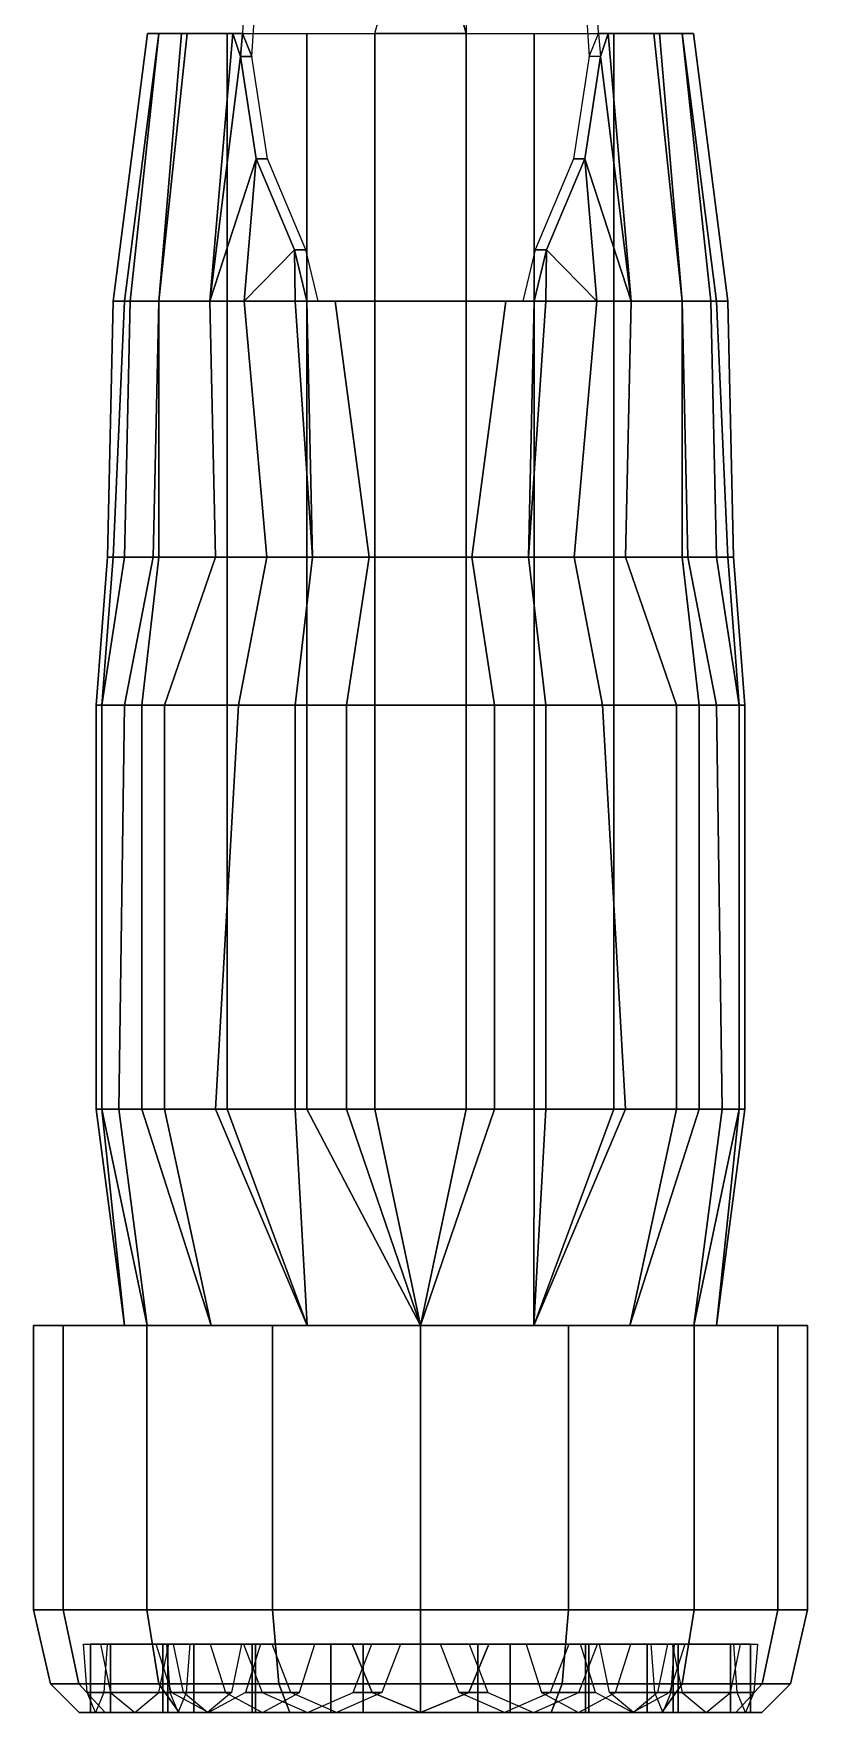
# Model space of a CAD drawing. Extents: x -0.68 to 0.68, y -3.22 to 3.81.
# Drawn here: x -0.68 to 0.68, y -3.22 to -0.27 of the extents above; entities that cross this region are included whole.
import ezdxf

# ---------------------------------------------------------------- set-up
doc = ezdxf.new("R2010")
doc.units = 0
doc.layers.get('0').update_dxf_attribs({"linetype": 'CONTINUOUS'})

msp = doc.modelspace()

# ---------------------------------------------------------------- linework, layer by layer
for points in [[(-0.08, -0.27, -0.46), (0, 0.02, -0.44), (0.08, -0.27, -0.46)], [(0, 0.02, -0.44), (0.08, 0.02, -0.43), (0.08, -0.27, -0.46)], [(-0.29, -0.21, 0.49), (-0.31, -0.21, 0.49), (-0.3129, -0.27, 0.49), (-0.2963, -0.31, 0.49)], [(0.31, -0.21, 0.49), (0.29, -0.21, 0.49), (0.2963, -0.31, 0.49), (0.3129, -0.27, 0.49)], [(-0.52, -0.74, -0.1), (-0.54, -0.74, -0.01), (-0.48, -0.27, -0.01), (-0.46, -0.27, -0.12)], [(-0.54, -0.74, -0.01), (-0.54, -0.74, 0.06), (-0.48, -0.27, 0.09), (-0.48, -0.27, -0.01)], [(-0.54, -0.74, 0.06), (-0.51, -0.74, 0.2), (-0.46, -0.27, 0.2), (-0.48, -0.27, 0.09)], [(-0.46, -0.74, -0.26), (-0.52, -0.74, -0.1), (-0.46, -0.27, -0.12), (-0.41, -0.27, -0.23)], [(-0.51, -0.74, 0.2), (-0.46, -0.74, 0.33), (-0.42, -0.27, 0.33), (-0.46, -0.27, 0.2)], [(-0.34, -0.74, -0.39), (-0.46, -0.74, -0.26), (-0.41, -0.27, -0.23), (-0.34, -0.27, -0.32)], [(-0.46, -0.74, 0.33), (-0.37, -0.74, 0.47), (-0.33, -0.27, 0.47), (-0.42, -0.27, 0.33)], [(-0.33, -0.27, 0.47), (-0.37, -0.74, 0.47), (-0.3163, -0.31, 0.49)], [(-0.2, -0.74, -0.47), (-0.34, -0.74, -0.39), (-0.34, -0.27, -0.32), (-0.2, -0.27, -0.42)], [(-0.33, -0.27, 0.47), (-0.3163, -0.31, 0.49), (-0.3129, -0.27, 0.49)], [(-0.3163, -0.31, 0.49), (-0.2963, -0.31, 0.49), (-0.3129, -0.27, 0.49)], [(-0.08, -0.74, -0.5), (-0.2, -0.74, -0.47), (-0.2, -0.27, -0.42), (-0.08, -0.27, -0.46)], [(0.08, -0.74, -0.5), (-0.08, -0.74, -0.5), (-0.08, -0.27, -0.46), (0.08, -0.27, -0.46)], [(0.2, -0.74, -0.47), (0.08, -0.74, -0.5), (0.08, -0.27, -0.46), (0.2, -0.27, -0.42)], [(0.34, -0.74, -0.39), (0.2, -0.74, -0.47), (0.2, -0.27, -0.42), (0.34, -0.27, -0.32)], [(0.3163, -0.31, 0.49), (0.33, -0.27, 0.47), (0.3129, -0.27, 0.49)], [(0.37, -0.74, 0.47), (0.33, -0.27, 0.47), (0.3163, -0.31, 0.49)], [(0.37, -0.74, 0.47), (0.46, -0.74, 0.33), (0.42, -0.27, 0.33), (0.33, -0.27, 0.47)], [(0.46, -0.74, -0.26), (0.34, -0.74, -0.39), (0.34, -0.27, -0.32), (0.41, -0.27, -0.23)], [(0.52, -0.74, -0.1), (0.46, -0.74, -0.26), (0.41, -0.27, -0.23), (0.46, -0.27, -0.12)], [(0.46, -0.74, 0.33), (0.51, -0.74, 0.2), (0.46, -0.27, 0.2), (0.42, -0.27, 0.33)], [(0.54, -0.74, -0.01), (0.52, -0.74, -0.1), (0.46, -0.27, -0.12), (0.48, -0.27, -0.01)], [(0.51, -0.74, 0.2), (0.54, -0.74, 0.06), (0.48, -0.27, 0.09), (0.46, -0.27, 0.2)], [(0.54, -0.74, 0.06), (0.54, -0.74, -0.01), (0.48, -0.27, -0.01), (0.48, -0.27, 0.09)], [(-0.3163, -0.31, 0.49), (-0.37, -0.74, 0.47), (-0.2887, -0.49, 0.54)], [(-0.2963, -0.31, 0.49), (-0.3163, -0.31, 0.49), (-0.2887, -0.49, 0.54), (-0.2687, -0.49, 0.54)], [(0.3163, -0.31, 0.49), (0.2963, -0.31, 0.49), (0.2687, -0.49, 0.54), (0.2887, -0.49, 0.54)], [(0.37, -0.74, 0.47), (0.3163, -0.31, 0.49), (0.2887, -0.49, 0.54)], [(-0.2887, -0.49, 0.54), (-0.37, -0.74, 0.47), (-0.31, -0.74, 0.54)], [(-0.2213, -0.65, 0.63), (-0.2887, -0.49, 0.54), (-0.31, -0.74, 0.54)], [(-0.2687, -0.49, 0.54), (-0.2887, -0.49, 0.54), (-0.2213, -0.65, 0.63), (-0.2013, -0.65, 0.63)], [(0.2887, -0.49, 0.54), (0.2687, -0.49, 0.54), (0.2013, -0.65, 0.63), (0.2213, -0.65, 0.63)], [(0.31, -0.74, 0.54), (0.2887, -0.49, 0.54), (0.2213, -0.65, 0.63)], [(0.37, -0.74, 0.47), (0.2887, -0.49, 0.54), (0.31, -0.74, 0.54)], [(-0.22, -0.74, 0.64), (-0.2213, -0.65, 0.63), (-0.31, -0.74, 0.54)], [(-0.2, -0.74, 0.72), (-0.2213, -0.65, 0.63), (-0.22, -0.74, 0.64)], [(-0.2013, -0.65, 0.63), (-0.2213, -0.65, 0.63), (-0.2, -0.74, 0.72), (-0.18, -0.74, 0.72)], [(0.2213, -0.65, 0.63), (0.2013, -0.65, 0.63), (0.18, -0.74, 0.72), (0.2, -0.74, 0.72)], [(0.22, -0.74, 0.64), (0.2213, -0.65, 0.63), (0.2, -0.74, 0.72)], [(0.31, -0.74, 0.54), (0.2213, -0.65, 0.63), (0.22, -0.74, 0.64)], [(-0.51, -0.74, 0.2), (-0.54, -0.74, 0.06), (-0.55, -1.19, 0.07), (-0.52, -1.19, 0.2)], [(-0.54, -0.74, 0.06), (-0.54, -0.74, -0.01), (-0.55, -1.19, -0.01), (-0.55, -1.19, 0.07)], [(-0.54, -0.74, -0.01), (-0.52, -0.74, -0.1), (-0.54, -1.19, -0.1), (-0.55, -1.19, -0.01)], [(-0.52, -0.74, -0.1), (-0.46, -0.74, -0.26), (-0.46, -1.19, -0.29), (-0.54, -1.19, -0.1)], [(-0.46, -0.74, 0.33), (-0.51, -0.74, 0.2), (-0.52, -1.19, 0.2), (-0.47, -1.19, 0.33)], [(-0.37, -0.74, 0.47), (-0.46, -0.74, 0.33), (-0.47, -1.19, 0.33), (-0.36, -1.19, 0.47)], [(-0.46, -0.74, -0.26), (-0.34, -0.74, -0.39), (-0.34, -1.19, -0.42), (-0.46, -1.19, -0.29)], [(-0.31, -0.74, 0.54), (-0.37, -0.74, 0.47), (-0.36, -1.19, 0.47), (-0.27, -1.19, 0.54)], [(-0.34, -0.74, -0.39), (-0.2, -0.74, -0.47), (-0.2, -1.19, -0.5), (-0.34, -1.19, -0.42)], [(-0.22, -0.74, 0.64), (-0.31, -0.74, 0.54), (-0.27, -1.19, 0.54), (-0.19, -1.19, 0.6)], [(-0.2, -0.74, 0.72), (-0.22, -0.74, 0.64), (-0.19, -1.19, 0.6)], [(-0.2, -0.74, -0.47), (-0.08, -0.74, -0.5), (-0.08, -1.19, -0.53), (-0.2, -1.19, -0.5)], [(-0.15, -0.74, 0.92), (-0.2, -0.74, 0.72), (-0.19, -1.19, 0.6), (-0.09, -1.19, 0.67)], [(0.2, -0.74, 0.72), (-0.2, -0.74, 0.72), (-0.19, -1.19, 0.6), (0.19, -1.19, 0.6)], [(0.15, -0.74, 0.92), (-0.15, -0.74, 0.92), (-0.09, -1.19, 0.67), (0.09, -1.19, 0.67)], [(-0.08, -0.74, -0.5), (0.08, -0.74, -0.5), (0.08, -1.19, -0.53), (-0.08, -1.19, -0.53)], [(0.08, -0.74, -0.5), (0.2, -0.74, -0.47), (0.2, -1.19, -0.5), (0.08, -1.19, -0.53)], [(0.2, -0.74, 0.72), (0.15, -0.74, 0.92), (0.09, -1.19, 0.67), (0.19, -1.19, 0.6)], [(0.31, -0.74, 0.54), (0.22, -0.74, 0.64), (0.19, -1.19, 0.6), (0.27, -1.19, 0.54)], [(0.22, -0.74, 0.64), (0.2, -0.74, 0.72), (0.19, -1.19, 0.6)], [(0.2, -0.74, -0.47), (0.34, -0.74, -0.39), (0.34, -1.19, -0.42), (0.2, -1.19, -0.5)], [(0.37, -0.74, 0.47), (0.31, -0.74, 0.54), (0.27, -1.19, 0.54), (0.36, -1.19, 0.47)], [(0.34, -0.74, -0.39), (0.46, -0.74, -0.26), (0.46, -1.19, -0.29), (0.34, -1.19, -0.42)], [(0.46, -0.74, 0.33), (0.37, -0.74, 0.47), (0.36, -1.19, 0.47), (0.47, -1.19, 0.33)], [(0.51, -0.74, 0.2), (0.46, -0.74, 0.33), (0.47, -1.19, 0.33), (0.52, -1.19, 0.2)], [(0.46, -0.74, -0.26), (0.52, -0.74, -0.1), (0.54, -1.19, -0.1), (0.46, -1.19, -0.29)], [(0.54, -0.74, 0.06), (0.51, -0.74, 0.2), (0.52, -1.19, 0.2), (0.55, -1.19, 0.07)], [(0.52, -0.74, -0.1), (0.54, -0.74, -0.01), (0.55, -1.19, -0.01), (0.54, -1.19, -0.1)], [(0.54, -0.74, -0.01), (0.54, -0.74, 0.06), (0.55, -1.19, 0.07), (0.55, -1.19, -0.01)], [(-0.56, -1.45, -0.15), (-0.57, -1.45, -0.05), (-0.55, -1.19, -0.01), (-0.54, -1.19, -0.1)], [(-0.57, -1.45), (-0.56, -1.45, 0.12), (-0.52, -1.19, 0.2), (-0.55, -1.19, 0.07)], [(-0.57, -1.45, -0.05), (-0.57, -1.45), (-0.55, -1.19, 0.07), (-0.55, -1.19, -0.01)], [(-0.56, -1.45, 0.12), (-0.52, -1.45, 0.26), (-0.47, -1.19, 0.33), (-0.52, -1.19, 0.2)], [(-0.49, -1.45, -0.33), (-0.56, -1.45, -0.15), (-0.54, -1.19, -0.1), (-0.46, -1.19, -0.29)], [(-0.52, -1.45, 0.26), (-0.45, -1.45, 0.39), (-0.36, -1.19, 0.47), (-0.47, -1.19, 0.33)], [(-0.34, -1.45, -0.49), (-0.49, -1.45, -0.33), (-0.46, -1.19, -0.29), (-0.34, -1.19, -0.42)], [(-0.45, -1.45, 0.39), (-0.32, -1.45, 0.5), (-0.27, -1.19, 0.54), (-0.36, -1.19, 0.47)], [(-0.2, -1.45, -0.57), (-0.34, -1.45, -0.49), (-0.34, -1.19, -0.42), (-0.2, -1.19, -0.5)], [(-0.32, -1.45, 0.5), (-0.22, -1.45, 0.54), (-0.19, -1.19, 0.6), (-0.27, -1.19, 0.54)], [(-0.22, -1.45, 0.54), (-0.13, -1.45, 0.56), (-0.09, -1.19, 0.67), (-0.19, -1.19, 0.6)], [(-0.08, -1.45, -0.6), (-0.2, -1.45, -0.57), (-0.2, -1.19, -0.5), (-0.08, -1.19, -0.53)], [(-0.13, -1.45, 0.56), (0.13, -1.45, 0.56), (0.09, -1.19, 0.67), (-0.09, -1.19, 0.67)], [(0.08, -1.45, -0.6), (-0.08, -1.45, -0.6), (-0.08, -1.19, -0.53), (0.08, -1.19, -0.53)], [(0.2, -1.45, -0.57), (0.08, -1.45, -0.6), (0.08, -1.19, -0.53), (0.2, -1.19, -0.5)], [(0.13, -1.45, 0.56), (0.22, -1.45, 0.54), (0.19, -1.19, 0.6), (0.09, -1.19, 0.67)], [(0.22, -1.45, 0.54), (0.32, -1.45, 0.5), (0.27, -1.19, 0.54), (0.19, -1.19, 0.6)], [(0.34, -1.45, -0.49), (0.2, -1.45, -0.57), (0.2, -1.19, -0.5), (0.34, -1.19, -0.42)], [(0.32, -1.45, 0.5), (0.45, -1.45, 0.39), (0.36, -1.19, 0.47), (0.27, -1.19, 0.54)], [(0.49, -1.45, -0.33), (0.34, -1.45, -0.49), (0.34, -1.19, -0.42), (0.46, -1.19, -0.29)], [(0.45, -1.45, 0.39), (0.52, -1.45, 0.26), (0.47, -1.19, 0.33), (0.36, -1.19, 0.47)], [(0.56, -1.45, -0.15), (0.49, -1.45, -0.33), (0.46, -1.19, -0.29), (0.54, -1.19, -0.1)], [(0.52, -1.45, 0.26), (0.56, -1.45, 0.12), (0.52, -1.19, 0.2), (0.47, -1.19, 0.33)], [(0.56, -1.45, 0.12), (0.57, -1.45), (0.55, -1.19, 0.07), (0.52, -1.19, 0.2)], [(0.57, -1.45, -0.05), (0.56, -1.45, -0.15), (0.54, -1.19, -0.1), (0.55, -1.19, -0.01)], [(0.57, -1.45), (0.57, -1.45, -0.05), (0.55, -1.19, -0.01), (0.55, -1.19, 0.07)], [(-0.56, -1.45, 0.12), (-0.57, -1.45), (-0.57, -2.16), (-0.56, -2.16, 0.12)], [(-0.57, -1.45), (-0.57, -1.45, -0.05), (-0.57, -2.16, -0.11), (-0.57, -2.16)], [(-0.57, -1.45, -0.05), (-0.56, -1.45, -0.15), (-0.56, -2.16, -0.18), (-0.57, -2.16, -0.11)], [(-0.52, -1.45, 0.26), (-0.56, -1.45, 0.12), (-0.56, -2.16, 0.12), (-0.53, -2.16, 0.26)], [(-0.56, -1.45, -0.15), (-0.49, -1.45, -0.33), (-0.49, -2.16, -0.35), (-0.56, -2.16, -0.18)], [(-0.45, -1.45, 0.39), (-0.52, -1.45, 0.26), (-0.53, -2.16, 0.26), (-0.45, -2.16, 0.39)], [(-0.49, -1.45, -0.33), (-0.34, -1.45, -0.49), (-0.34, -2.16, -0.52), (-0.49, -2.16, -0.35)], [(-0.32, -1.45, 0.5), (-0.45, -1.45, 0.39), (-0.45, -2.16, 0.39), (-0.36, -2.16, 0.47)], [(-0.22, -1.45, 0.54), (-0.32, -1.45, 0.5), (-0.36, -2.16, 0.47), (-0.22, -2.16, 0.54)], [(-0.34, -1.45, -0.49), (-0.2, -1.45, -0.57), (-0.2, -2.16, -0.59), (-0.34, -2.16, -0.52)], [(-0.13, -1.45, 0.56), (-0.22, -1.45, 0.54), (-0.22, -2.16, 0.54), (-0.13, -2.16, 0.56)], [(-0.2, -1.45, -0.57), (-0.08, -1.45, -0.6), (-0.08, -2.16, -0.62), (-0.2, -2.16, -0.59)], [(0.13, -1.45, 0.56), (-0.13, -1.45, 0.56), (-0.13, -2.16, 0.56), (0.13, -2.16, 0.56)], [(-0.08, -1.45, -0.6), (0.08, -1.45, -0.6), (0.08, -2.16, -0.62), (-0.08, -2.16, -0.62)], [(0.08, -1.45, -0.6), (0.2, -1.45, -0.57), (0.2, -2.16, -0.59), (0.08, -2.16, -0.62)], [(0.22, -1.45, 0.54), (0.13, -1.45, 0.56), (0.13, -2.16, 0.56), (0.22, -2.16, 0.54)], [(0.2, -1.45, -0.57), (0.34, -1.45, -0.49), (0.34, -2.16, -0.52), (0.2, -2.16, -0.59)], [(0.32, -1.45, 0.5), (0.22, -1.45, 0.54), (0.22, -2.16, 0.54), (0.36, -2.16, 0.47)], [(0.45, -1.45, 0.39), (0.32, -1.45, 0.5), (0.36, -2.16, 0.47), (0.45, -2.16, 0.39)], [(0.34, -1.45, -0.49), (0.49, -1.45, -0.33), (0.49, -2.16, -0.35), (0.34, -2.16, -0.52)], [(0.52, -1.45, 0.26), (0.45, -1.45, 0.39), (0.45, -2.16, 0.39), (0.53, -2.16, 0.26)], [(0.49, -1.45, -0.33), (0.56, -1.45, -0.15), (0.56, -2.16, -0.18), (0.49, -2.16, -0.35)], [(0.56, -1.45, 0.12), (0.52, -1.45, 0.26), (0.53, -2.16, 0.26), (0.56, -2.16, 0.12)], [(0.57, -1.45), (0.56, -1.45, 0.12), (0.56, -2.16, 0.12), (0.57, -2.16)], [(0.56, -1.45, -0.15), (0.57, -1.45, -0.05), (0.57, -2.16, -0.11), (0.56, -2.16, -0.18)], [(0.57, -1.45, -0.05), (0.57, -1.45), (0.57, -2.16), (0.57, -2.16, -0.11)], [(-0.56, -2.16, 0.12), (-0.57, -2.16), (-0.52, -2.54)], [(-0.57, -2.16), (-0.57, -2.16, -0.11), (-0.52, -2.54)], [(-0.57, -2.16, -0.11), (-0.56, -2.16, -0.18), (-0.4804, -2.54, -0.199), (-0.52, -2.54)], [(-0.53, -2.16, 0.26), (-0.56, -2.16, 0.12), (-0.52, -2.54), (-0.4804, -2.54, 0.199)], [(-0.56, -2.16, -0.18), (-0.49, -2.16, -0.35), (-0.3677, -2.54, -0.3677), (-0.4804, -2.54, -0.199)], [(-0.45, -2.16, 0.39), (-0.53, -2.16, 0.26), (-0.4804, -2.54, 0.199), (-0.3677, -2.54, 0.3677)], [(-0.49, -2.16, -0.35), (-0.34, -2.16, -0.52), (-0.199, -2.54, -0.4804), (-0.3677, -2.54, -0.3677)], [(-0.36, -2.16, 0.47), (-0.45, -2.16, 0.39), (-0.3677, -2.54, 0.3677), (-0.199, -2.54, 0.4804)], [(-0.22, -2.16, 0.54), (-0.36, -2.16, 0.47), (-0.199, -2.54, 0.4804)], [(-0.34, -2.16, -0.52), (-0.2, -2.16, -0.59), (0, -2.54, -0.52), (-0.199, -2.54, -0.4804)], [(-0.13, -2.16, 0.56), (-0.22, -2.16, 0.54), (-0.199, -2.54, 0.4804), (0, -2.54, 0.52)], [(-0.2, -2.16, -0.59), (-0.08, -2.16, -0.62), (0, -2.54, -0.52)], [(0.13, -2.16, 0.56), (-0.13, -2.16, 0.56), (0, -2.54, 0.52)], [(-0.08, -2.16, -0.62), (0.08, -2.16, -0.62), (0, -2.54, -0.52)], [(0.22, -2.16, 0.54), (0.13, -2.16, 0.56), (0, -2.54, 0.52), (0.199, -2.54, 0.4804)], [(0.08, -2.16, -0.62), (0.2, -2.16, -0.59), (0.199, -2.54, -0.4804), (0, -2.54, -0.52)], [(0.36, -2.16, 0.47), (0.22, -2.16, 0.54), (0.199, -2.54, 0.4804)], [(0.45, -2.16, 0.39), (0.36, -2.16, 0.47), (0.199, -2.54, 0.4804), (0.3677, -2.54, 0.3677)], [(0.34, -2.16, -0.52), (0.49, -2.16, -0.35), (0.3677, -2.54, -0.3677), (0.199, -2.54, -0.4804)], [(0.2, -2.16, -0.59), (0.34, -2.16, -0.52), (0.199, -2.54, -0.4804)], [(0.53, -2.16, 0.26), (0.45, -2.16, 0.39), (0.3677, -2.54, 0.3677), (0.4804, -2.54, 0.199)], [(0.49, -2.16, -0.35), (0.56, -2.16, -0.18), (0.4804, -2.54, -0.199), (0.3677, -2.54, -0.3677)], [(0.56, -2.16, 0.12), (0.53, -2.16, 0.26), (0.4804, -2.54, 0.199), (0.52, -2.54)], [(0.56, -2.16, -0.18), (0.57, -2.16, -0.11), (0.52, -2.54), (0.4804, -2.54, -0.199)], [(0.57, -2.16, -0.11), (0.57, -2.16), (0.52, -2.54)], [(0.57, -2.16), (0.56, -2.16, 0.12), (0.52, -2.54)], [(-0.6282, -2.54, 0.2102), (-0.68, -2.54, -0.05), (-0.68, -3.04, -0.05), (-0.6282, -3.04, 0.2102)], [(-0.68, -2.54, -0.05), (-0.6282, -2.54, -0.3102), (-0.6282, -3.04, -0.3102), (-0.68, -3.04, -0.05)], [(-0.4804, -2.54, 0.199), (-0.52, -2.54), (-0.68, -2.54, -0.05), (-0.6282, -2.54, 0.2102)], [(-0.52, -2.54), (-0.4804, -2.54, -0.199), (-0.6282, -2.54, -0.3102), (-0.68, -2.54, -0.05)], [(-0.4808, -2.54, 0.4308), (-0.6282, -2.54, 0.2102), (-0.6282, -3.04, 0.2102), (-0.4808, -3.04, 0.4308)], [(-0.6282, -2.54, -0.3102), (-0.4808, -2.54, -0.5308), (-0.4808, -3.04, -0.5308), (-0.6282, -3.04, -0.3102)], [(-0.3677, -2.54, 0.3677), (-0.4804, -2.54, 0.199), (-0.6282, -2.54, 0.2102), (-0.4808, -2.54, 0.4308)], [(-0.4804, -2.54, -0.199), (-0.3677, -2.54, -0.3677), (-0.4808, -2.54, -0.5308), (-0.6282, -2.54, -0.3102)], [(-0.2602, -2.54, 0.5782), (-0.4808, -2.54, 0.4308), (-0.4808, -3.04, 0.4308), (-0.2602, -3.04, 0.5782)], [(-0.4808, -2.54, -0.5308), (-0.2602, -2.54, -0.6782), (-0.2602, -3.04, -0.6782), (-0.4808, -3.04, -0.5308)], [(-0.199, -2.54, 0.4804), (-0.3677, -2.54, 0.3677), (-0.4808, -2.54, 0.4308), (-0.2602, -2.54, 0.5782)], [(-0.3677, -2.54, -0.3677), (-0.199, -2.54, -0.4804), (-0.2602, -2.54, -0.6782), (-0.4808, -2.54, -0.5308)], [(0, -2.54, 0.63), (-0.2602, -2.54, 0.5782), (-0.2602, -3.04, 0.5782), (0, -3.04, 0.63)], [(-0.2602, -2.54, -0.6782), (0, -2.54, -0.73), (0, -3.04, -0.73), (-0.2602, -3.04, -0.6782)], [(0, -2.54, 0.52), (-0.199, -2.54, 0.4804), (-0.2602, -2.54, 0.5782), (0, -2.54, 0.63)], [(-0.199, -2.54, -0.4804), (0, -2.54, -0.52), (0, -2.54, -0.73), (-0.2602, -2.54, -0.6782)], [(0.2602, -2.54, 0.5782), (0, -2.54, 0.63), (0, -3.04, 0.63), (0.2602, -3.04, 0.5782)], [(0, -2.54, -0.73), (0.2602, -2.54, -0.6782), (0.2602, -3.04, -0.6782), (0, -3.04, -0.73)], [(0, -2.54, -0.52), (0.199, -2.54, -0.4804), (0.2602, -2.54, -0.6782), (0, -2.54, -0.73)], [(0.199, -2.54, 0.4804), (0, -2.54, 0.52), (0, -2.54, 0.63), (0.2602, -2.54, 0.5782)], [(0.199, -2.54, -0.4804), (0.3677, -2.54, -0.3677), (0.4808, -2.54, -0.5308), (0.2602, -2.54, -0.6782)], [(0.3677, -2.54, 0.3677), (0.199, -2.54, 0.4804), (0.2602, -2.54, 0.5782), (0.4808, -2.54, 0.4308)], [(0.4808, -2.54, 0.4308), (0.2602, -2.54, 0.5782), (0.2602, -3.04, 0.5782), (0.4808, -3.04, 0.4308)], [(0.2602, -2.54, -0.6782), (0.4808, -2.54, -0.5308), (0.4808, -3.04, -0.5308), (0.2602, -3.04, -0.6782)], [(0.3677, -2.54, -0.3677), (0.4804, -2.54, -0.199), (0.6282, -2.54, -0.3102), (0.4808, -2.54, -0.5308)], [(0.4804, -2.54, 0.199), (0.3677, -2.54, 0.3677), (0.4808, -2.54, 0.4308), (0.6282, -2.54, 0.2102)], [(0.4804, -2.54, -0.199), (0.52, -2.54), (0.68, -2.54, -0.05), (0.6282, -2.54, -0.3102)], [(0.52, -2.54), (0.4804, -2.54, 0.199), (0.6282, -2.54, 0.2102), (0.68, -2.54, -0.05)], [(0.6282, -2.54, 0.2102), (0.4808, -2.54, 0.4308), (0.4808, -3.04, 0.4308), (0.6282, -3.04, 0.2102)], [(0.4808, -2.54, -0.5308), (0.6282, -2.54, -0.3102), (0.6282, -3.04, -0.3102), (0.4808, -3.04, -0.5308)], [(0.68, -2.54, -0.05), (0.6282, -2.54, 0.2102), (0.6282, -3.04, 0.2102), (0.68, -3.04, -0.05)], [(0.6282, -2.54, -0.3102), (0.68, -2.54, -0.05), (0.68, -3.04, -0.05), (0.6282, -3.04, -0.3102)], [(-0.6282, -3.04, 0.2102), (-0.68, -3.04, -0.05), (-0.65, -3.17, -0.05), (-0.6005, -3.17, 0.1987)], [(-0.68, -3.04, -0.05), (-0.6282, -3.04, -0.3102), (-0.6005, -3.17, -0.2987), (-0.65, -3.17, -0.05)], [(-0.4808, -3.04, 0.4308), (-0.6282, -3.04, 0.2102), (-0.6005, -3.17, 0.1987), (-0.4596, -3.17, 0.4096)], [(-0.6282, -3.04, -0.3102), (-0.4808, -3.04, -0.5308), (-0.4596, -3.17, -0.5096), (-0.6005, -3.17, -0.2987)], [(-0.2602, -3.04, 0.5782), (-0.4808, -3.04, 0.4308), (-0.4596, -3.17, 0.4096), (-0.2487, -3.17, 0.5505)], [(-0.4808, -3.04, -0.5308), (-0.2602, -3.04, -0.6782), (-0.2487, -3.17, -0.6505), (-0.4596, -3.17, -0.5096)], [(0, -3.04, 0.63), (-0.2602, -3.04, 0.5782), (-0.2487, -3.17, 0.5505), (0, -3.17, 0.6)], [(-0.2602, -3.04, -0.6782), (0, -3.04, -0.73), (0, -3.17, -0.7), (-0.2487, -3.17, -0.6505)], [(0.2602, -3.04, 0.5782), (0, -3.04, 0.63), (0, -3.17, 0.6), (0.2487, -3.17, 0.5505)], [(0, -3.04, -0.73), (0.2602, -3.04, -0.6782), (0.2487, -3.17, -0.6505), (0, -3.17, -0.7)], [(0.4808, -3.04, 0.4308), (0.2602, -3.04, 0.5782), (0.2487, -3.17, 0.5505), (0.4596, -3.17, 0.4096)], [(0.2602, -3.04, -0.6782), (0.4808, -3.04, -0.5308), (0.4596, -3.17, -0.5096), (0.2487, -3.17, -0.6505)], [(0.6282, -3.04, 0.2102), (0.4808, -3.04, 0.4308), (0.4596, -3.17, 0.4096), (0.6005, -3.17, 0.1987)], [(0.4808, -3.04, -0.5308), (0.6282, -3.04, -0.3102), (0.6005, -3.17, -0.2987), (0.4596, -3.17, -0.5096)], [(0.68, -3.04, -0.05), (0.6282, -3.04, 0.2102), (0.6005, -3.17, 0.1987), (0.65, -3.17, -0.05)], [(0.6282, -3.04, -0.3102), (0.68, -3.04, -0.05), (0.65, -3.17, -0.05), (0.6005, -3.17, -0.2987)], [(-0.4465, -3.1, -0.0931), (-0.4404, -3.1849, -0.0585), (-0.5859, -3.1849, -0.0328), (-0.592, -3.1, -0.0675)], [(-0.58, -3.1, -0.05), (-0.545, -3.1, 0.1484), (-0.545, -3.22, 0.1484), (-0.58, -3.22, -0.05)], [(-0.545, -3.1, -0.2484), (-0.58, -3.1, -0.05), (-0.58, -3.22, -0.05), (-0.545, -3.22, -0.2484)], [(-0.453, -3.1, -0.1299), (-0.4465, -3.1, -0.0931), (-0.5764, -3.1, -0.0702), (-0.5486, -3.1, -0.2282)], [(-0.4168, -3.1849, -0.1926), (-0.4343, -3.1, -0.1622), (-0.5623, -3.1, -0.2361), (-0.5447, -3.1849, -0.2665)], [(-0.411, -3.1849, 0.1086), (-0.4049, -3.1, 0.1432), (-0.5504, -3.1, 0.1689), (-0.5565, -3.1849, 0.1343)], [(-0.4343, -3.1, -0.1622), (-0.453, -3.1, -0.1299), (-0.5486, -3.1, -0.2282)], [(-0.545, -3.1, 0.1484), (-0.4443, -3.1, 0.3228), (-0.4443, -3.22, 0.3228), (-0.545, -3.22, 0.1484)], [(-0.4443, -3.1, -0.4228), (-0.545, -3.1, -0.2484), (-0.545, -3.22, -0.2484), (-0.4443, -3.22, -0.4228)], [(-0.3984, -3.1, 0.18), (-0.3698, -3.1, 0.204), (-0.4546, -3.1, 0.305), (-0.5348, -3.1, 0.1661)], [(-0.4049, -3.1, 0.1432), (-0.3984, -3.1, 0.18), (-0.5348, -3.1, 0.1661)], [(-0.3698, -3.1, 0.204), (-0.3429, -3.1849, 0.2266), (-0.4378, -3.1849, 0.3398), (-0.4647, -3.1, 0.3172)], [(-0.3143, -3.1, -0.3701), (-0.3319, -3.1849, -0.3396), (-0.4599, -3.1849, -0.4135), (-0.4423, -3.1, -0.4439)], [(-0.3984, -3.1, 0.18), (-0.453, -3.1, -0.1299), (-0.453, -3.22, -0.1299), (-0.3984, -3.22, 0.18)], [(-0.453, -3.1, -0.1299), (-0.2957, -3.1, -0.4024), (-0.2957, -3.22, -0.4024), (-0.453, -3.22, -0.1299)], [(-0.4443, -3.1, 0.3228), (-0.29, -3.1, 0.4523), (-0.29, -3.22, 0.4523), (-0.4443, -3.22, 0.3228)], [(-0.29, -3.1, -0.5523), (-0.4443, -3.1, -0.4228), (-0.4443, -3.22, -0.4228), (-0.29, -3.22, -0.5523)], [(-0.2957, -3.1, -0.4024), (-0.3143, -3.1, -0.3701), (-0.4286, -3.1, -0.436), (-0.3057, -3.1, -0.5391)], [(-0.1573, -3.1, 0.3823), (-0.3984, -3.1, 0.18), (-0.3984, -3.22, 0.18), (-0.1573, -3.22, 0.3823)], [(-0.2276, -3.1849, -0.4272), (-0.2606, -3.1, -0.4151), (-0.3111, -3.1, -0.554), (-0.2781, -3.1849, -0.566)], [(-0.2128, -3.1849, 0.3357), (-0.1859, -3.1, 0.3583), (-0.2809, -3.1, 0.4714), (-0.3078, -3.1849, 0.4488)], [(-0.2606, -3.1, -0.4151), (-0.2957, -3.1, -0.4024), (-0.3057, -3.1, -0.5391)], [(-0.2957, -3.1, -0.4024), (0, -3.1, -0.51), (0, -3.22, -0.51), (-0.2957, -3.22, -0.4024)], [(-0.29, -3.1, 0.4523), (-0.1007, -3.1, 0.5212), (-0.1007, -3.22, 0.5212), (-0.29, -3.22, 0.4523)], [(-0.1007, -3.1, -0.6212), (-0.29, -3.1, -0.5523), (-0.29, -3.22, -0.5523), (-0.1007, -3.22, -0.6212)], [(-0.1573, -3.1, 0.3823), (-0.12, -3.1, 0.3823), (-0.12, -3.1, 0.5142), (-0.2707, -3.1, 0.4593)], [(-0.1859, -3.1, 0.3583), (-0.1573, -3.1, 0.3823), (-0.2707, -3.1, 0.4593)], [(0.1573, -3.1, 0.3823), (-0.1573, -3.1, 0.3823), (-0.1573, -3.22, 0.3823), (0.1573, -3.22, 0.3823)], [(-0.12, -3.1, 0.3823), (-0.0849, -3.1849, 0.3823), (-0.0849, -3.1849, 0.53), (-0.12, -3.1, 0.53)], [(-0.0351, -3.1, -0.4972), (-0.0681, -3.1849, -0.4852), (-0.1186, -3.1849, -0.624), (-0.0856, -3.1, -0.6361)], [(-0.1007, -3.1, 0.5212), (0.1007, -3.1, 0.5212), (0.1007, -3.22, 0.5212), (-0.1007, -3.22, 0.5212)], [(0.1007, -3.1, -0.6212), (-0.1007, -3.1, -0.6212), (-0.1007, -3.22, -0.6212), (0.1007, -3.22, -0.6212)], [(0, -3.1, -0.51), (-0.0351, -3.1, -0.4972), (-0.0802, -3.1, -0.6212), (0.0802, -3.1, -0.6212)], [(0, -3.1, -0.51), (0.2957, -3.1, -0.4024), (0.2957, -3.22, -0.4024), (0, -3.22, -0.51)], [(0.0351, -3.1, -0.4972), (0, -3.1, -0.51), (0.0802, -3.1, -0.6212)], [(0.0681, -3.1849, -0.4852), (0.0351, -3.1, -0.4972), (0.0856, -3.1, -0.6361), (0.1186, -3.1849, -0.624)], [(0.0849, -3.1849, 0.3823), (0.12, -3.1, 0.3823), (0.12, -3.1, 0.53), (0.0849, -3.1849, 0.53)], [(0.1007, -3.1, 0.5212), (0.29, -3.1, 0.4523), (0.29, -3.22, 0.4523), (0.1007, -3.22, 0.5212)], [(0.29, -3.1, -0.5523), (0.1007, -3.1, -0.6212), (0.1007, -3.22, -0.6212), (0.29, -3.22, -0.5523)], [(0.1573, -3.1, 0.3823), (0.1859, -3.1, 0.3583), (0.2707, -3.1, 0.4593), (0.12, -3.1, 0.5142)], [(0.12, -3.1, 0.3823), (0.1573, -3.1, 0.3823), (0.12, -3.1, 0.5142)], [(0.3984, -3.1, 0.18), (0.1573, -3.1, 0.3823), (0.1573, -3.22, 0.3823), (0.3984, -3.22, 0.18)], [(0.1859, -3.1, 0.3583), (0.2128, -3.1849, 0.3357), (0.3078, -3.1849, 0.4488), (0.2809, -3.1, 0.4714)], [(0.2606, -3.1, -0.4151), (0.2276, -3.1849, -0.4272), (0.2781, -3.1849, -0.566), (0.3111, -3.1, -0.554)], [(0.2957, -3.1, -0.4024), (0.2606, -3.1, -0.4151), (0.3057, -3.1, -0.5391), (0.4286, -3.1, -0.436)], [(0.29, -3.1, 0.4523), (0.4443, -3.1, 0.3228), (0.4443, -3.22, 0.3228), (0.29, -3.22, 0.4523)], [(0.4443, -3.1, -0.4228), (0.29, -3.1, -0.5523), (0.29, -3.22, -0.5523), (0.4443, -3.22, -0.4228)], [(0.2957, -3.1, -0.4024), (0.453, -3.1, -0.1299), (0.453, -3.22, -0.1299), (0.2957, -3.22, -0.4024)], [(0.3143, -3.1, -0.3701), (0.2957, -3.1, -0.4024), (0.4286, -3.1, -0.436)], [(0.3319, -3.1849, -0.3396), (0.3143, -3.1, -0.3701), (0.4423, -3.1, -0.4439), (0.4599, -3.1849, -0.4135)], [(0.3429, -3.1849, 0.2266), (0.3698, -3.1, 0.204), (0.4647, -3.1, 0.3172), (0.4378, -3.1849, 0.3398)], [(0.3698, -3.1, 0.204), (0.3984, -3.1, 0.18), (0.4546, -3.1, 0.305)], [(0.453, -3.1, -0.1299), (0.3984, -3.1, 0.18), (0.3984, -3.22, 0.18), (0.453, -3.22, -0.1299)], [(0.3984, -3.1, 0.18), (0.4049, -3.1, 0.1432), (0.5348, -3.1, 0.1661), (0.4546, -3.1, 0.305)], [(0.4049, -3.1, 0.1432), (0.411, -3.1849, 0.1086), (0.5565, -3.1849, 0.1343), (0.5504, -3.1, 0.1689)], [(0.4343, -3.1, -0.1622), (0.4168, -3.1849, -0.1926), (0.5447, -3.1849, -0.2665), (0.5623, -3.1, -0.2361)], [(0.453, -3.1, -0.1299), (0.4343, -3.1, -0.1622), (0.5486, -3.1, -0.2282), (0.5764, -3.1, -0.0702)], [(0.4404, -3.1849, -0.0585), (0.4465, -3.1, -0.0931), (0.592, -3.1, -0.0675), (0.5859, -3.1849, -0.0328)], [(0.4443, -3.1, 0.3228), (0.545, -3.1, 0.1484), (0.545, -3.22, 0.1484), (0.4443, -3.22, 0.3228)], [(0.545, -3.1, -0.2484), (0.4443, -3.1, -0.4228), (0.4443, -3.22, -0.4228), (0.545, -3.22, -0.2484)], [(0.4465, -3.1, -0.0931), (0.453, -3.1, -0.1299), (0.5764, -3.1, -0.0702)], [(0.545, -3.1, 0.1484), (0.58, -3.1, -0.05), (0.58, -3.22, -0.05), (0.545, -3.22, 0.1484)], [(0.58, -3.1, -0.05), (0.545, -3.1, -0.2484), (0.545, -3.22, -0.2484), (0.58, -3.22, -0.05)], [(-0.6005, -3.17, 0.1987), (-0.65, -3.17, -0.05), (-0.6, -3.22, -0.05), (-0.5543, -3.22, 0.1796)], [(-0.65, -3.17, -0.05), (-0.6005, -3.17, -0.2987), (-0.5543, -3.22, -0.2796), (-0.6, -3.22, -0.05)], [(-0.4596, -3.17, 0.4096), (-0.6005, -3.17, 0.1987), (-0.5543, -3.22, 0.1796), (-0.4243, -3.22, 0.3743)], [(-0.6005, -3.17, -0.2987), (-0.4596, -3.17, -0.5096), (-0.4243, -3.22, -0.4743), (-0.5543, -3.22, -0.2796)], [(-0.4404, -3.1849, -0.0585), (-0.4257, -3.22, 0.0251), (-0.5712, -3.22, 0.0507), (-0.5859, -3.1849, -0.0328)], [(-0.4257, -3.22, 0.0251), (-0.411, -3.1849, 0.1086), (-0.5565, -3.1849, 0.1343), (-0.5712, -3.22, 0.0507)], [(-0.3743, -3.22, -0.2661), (-0.4168, -3.1849, -0.1926), (-0.5447, -3.1849, -0.2665), (-0.5023, -3.22, -0.34)], [(-0.3319, -3.1849, -0.3396), (-0.3743, -3.22, -0.2661), (-0.5023, -3.22, -0.34), (-0.4599, -3.1849, -0.4135)], [(-0.2487, -3.17, 0.5505), (-0.4596, -3.17, 0.4096), (-0.4243, -3.22, 0.3743), (-0.2296, -3.22, 0.5043)], [(-0.4596, -3.17, -0.5096), (-0.2487, -3.17, -0.6505), (-0.2296, -3.22, -0.6043), (-0.4243, -3.22, -0.4743)], [(-0.3429, -3.1849, 0.2266), (-0.2779, -3.22, 0.2811), (-0.3728, -3.22, 0.3943), (-0.4378, -3.1849, 0.3398)], [(-0.2779, -3.22, 0.2811), (-0.2128, -3.1849, 0.3357), (-0.3078, -3.1849, 0.4488), (-0.3728, -3.22, 0.3943)], [(-0.1478, -3.22, -0.4562), (-0.2276, -3.1849, -0.4272), (-0.2781, -3.1849, -0.566), (-0.1984, -3.22, -0.595)], [(0, -3.17, 0.6), (-0.2487, -3.17, 0.5505), (-0.2296, -3.22, 0.5043), (0, -3.22, 0.55)], [(-0.2487, -3.17, -0.6505), (0, -3.17, -0.7), (0, -3.22, -0.65), (-0.2296, -3.22, -0.6043)], [(-0.0681, -3.1849, -0.4852), (-0.1478, -3.22, -0.4562), (-0.1984, -3.22, -0.595), (-0.1186, -3.1849, -0.624)], [(-0.0849, -3.1849, 0.3823), (0, -3.22, 0.3823), (0, -3.22, 0.53), (-0.0849, -3.1849, 0.53)], [(0.2487, -3.17, 0.5505), (0, -3.17, 0.6), (0, -3.22, 0.55), (0.2296, -3.22, 0.5043)], [(0, -3.17, -0.7), (0.2487, -3.17, -0.6505), (0.2296, -3.22, -0.6043), (0, -3.22, -0.65)], [(0, -3.22, 0.3823), (0.0849, -3.1849, 0.3823), (0.0849, -3.1849, 0.53), (0, -3.22, 0.53)], [(0.1478, -3.22, -0.4562), (0.0681, -3.1849, -0.4852), (0.1186, -3.1849, -0.624), (0.1984, -3.22, -0.595)], [(0.2276, -3.1849, -0.4272), (0.1478, -3.22, -0.4562), (0.1984, -3.22, -0.595), (0.2781, -3.1849, -0.566)], [(0.2128, -3.1849, 0.3357), (0.2779, -3.22, 0.2811), (0.3728, -3.22, 0.3943), (0.3078, -3.1849, 0.4488)], [(0.4596, -3.17, 0.4096), (0.2487, -3.17, 0.5505), (0.2296, -3.22, 0.5043), (0.4243, -3.22, 0.3743)], [(0.2487, -3.17, -0.6505), (0.4596, -3.17, -0.5096), (0.4243, -3.22, -0.4743), (0.2296, -3.22, -0.6043)], [(0.2779, -3.22, 0.2811), (0.3429, -3.1849, 0.2266), (0.4378, -3.1849, 0.3398), (0.3728, -3.22, 0.3943)], [(0.3743, -3.22, -0.2661), (0.3319, -3.1849, -0.3396), (0.4599, -3.1849, -0.4135), (0.5023, -3.22, -0.34)], [(0.4168, -3.1849, -0.1926), (0.3743, -3.22, -0.2661), (0.5023, -3.22, -0.34), (0.5447, -3.1849, -0.2665)], [(0.411, -3.1849, 0.1086), (0.4257, -3.22, 0.0251), (0.5712, -3.22, 0.0507), (0.5565, -3.1849, 0.1343)], [(0.6005, -3.17, 0.1987), (0.4596, -3.17, 0.4096), (0.4243, -3.22, 0.3743), (0.5543, -3.22, 0.1796)], [(0.4596, -3.17, -0.5096), (0.6005, -3.17, -0.2987), (0.5543, -3.22, -0.2796), (0.4243, -3.22, -0.4743)], [(0.4257, -3.22, 0.0251), (0.4404, -3.1849, -0.0585), (0.5859, -3.1849, -0.0328), (0.5712, -3.22, 0.0507)], [(0.65, -3.17, -0.05), (0.6005, -3.17, 0.1987), (0.5543, -3.22, 0.1796), (0.6, -3.22, -0.05)], [(0.6005, -3.17, -0.2987), (0.65, -3.17, -0.05), (0.6, -3.22, -0.05), (0.5543, -3.22, -0.2796)], [(-0.5543, -3.22, 0.1796), (-0.6, -3.22, -0.05), (-0.58, -3.22, -0.05), (-0.545, -3.22, 0.1484)], [(-0.6, -3.22, -0.05), (-0.5543, -3.22, -0.2796), (-0.545, -3.22, -0.2484), (-0.58, -3.22, -0.05)], [(-0.4243, -3.22, 0.3743), (-0.5543, -3.22, 0.1796), (-0.545, -3.22, 0.1484), (-0.4443, -3.22, 0.3228)], [(-0.5543, -3.22, -0.2796), (-0.4243, -3.22, -0.4743), (-0.4443, -3.22, -0.4228), (-0.545, -3.22, -0.2484)], [(-0.2528, -3.22, 0.1621), (-0.3984, -3.22, 0.18), (-0.453, -3.22, -0.1299), (-0.33, -3.22, -0.05)], [(-0.33, -3.22, -0.05), (-0.453, -3.22, -0.1299), (-0.2957, -3.22, -0.4024), (-0.2528, -3.22, -0.2621)], [(-0.2296, -3.22, 0.5043), (-0.4243, -3.22, 0.3743), (-0.4443, -3.22, 0.3228), (-0.29, -3.22, 0.4523)], [(-0.4243, -3.22, -0.4743), (-0.2296, -3.22, -0.6043), (-0.29, -3.22, -0.5523), (-0.4443, -3.22, -0.4228)], [(-0.0573, -3.22, 0.275), (-0.1573, -3.22, 0.3823), (-0.3984, -3.22, 0.18), (-0.2528, -3.22, 0.1621)], [(-0.2528, -3.22, -0.2621), (-0.2957, -3.22, -0.4024), (0, -3.22, -0.51), (-0.0573, -3.22, -0.375)], [(-0.2296, -3.22, 0.5043), (-0.29, -3.22, 0.4523), (-0.1007, -3.22, 0.5212)], [(-0.2296, -3.22, -0.6043), (-0.1007, -3.22, -0.6212), (-0.1007, -3.22, -0.6212), (-0.29, -3.22, -0.5523)], [(0, -3.22, 0.55), (-0.2296, -3.22, 0.5043), (-0.1007, -3.22, 0.5212)], [(-0.2296, -3.22, -0.6043), (0, -3.22, -0.65), (0, -3.22, -0.65), (-0.1007, -3.22, -0.6212)], [(0.165, -3.22, 0.2358), (0.1573, -3.22, 0.3823), (-0.1573, -3.22, 0.3823), (-0.0573, -3.22, 0.275)], [(0.1007, -3.22, 0.5212), (0, -3.22, 0.55), (-0.1007, -3.22, 0.5212), (0.1007, -3.22, 0.5212)], [(-0.1007, -3.22, -0.6212), (0, -3.22, -0.65), (0.1007, -3.22, -0.6212), (-0.1007, -3.22, -0.6212)], [(-0.0573, -3.22, -0.375), (0, -3.22, -0.51), (0.2957, -3.22, -0.4024), (0.165, -3.22, -0.3358)], [(0, -3.22, -0.65), (0.2296, -3.22, -0.6043), (0.1007, -3.22, -0.6212)], [(0.2296, -3.22, 0.5043), (0, -3.22, 0.55), (0, -3.22, 0.55), (0.1007, -3.22, 0.5212)], [(0.2296, -3.22, -0.6043), (0.29, -3.22, -0.5523), (0.1007, -3.22, -0.6212)], [(0.2296, -3.22, 0.5043), (0.1007, -3.22, 0.5212), (0.1007, -3.22, 0.5212), (0.29, -3.22, 0.4523)], [(0.3101, -3.22, 0.0629), (0.3984, -3.22, 0.18), (0.1573, -3.22, 0.3823), (0.165, -3.22, 0.2358)], [(0.165, -3.22, -0.3358), (0.2957, -3.22, -0.4024), (0.453, -3.22, -0.1299), (0.3101, -3.22, -0.1629)], [(0.2296, -3.22, -0.6043), (0.4243, -3.22, -0.4743), (0.4443, -3.22, -0.4228), (0.29, -3.22, -0.5523)], [(0.4243, -3.22, 0.3743), (0.2296, -3.22, 0.5043), (0.29, -3.22, 0.4523), (0.4443, -3.22, 0.3228)], [(0.3101, -3.22, -0.1629), (0.453, -3.22, -0.1299), (0.3984, -3.22, 0.18), (0.3101, -3.22, 0.0629)], [(0.4243, -3.22, -0.4743), (0.5543, -3.22, -0.2796), (0.545, -3.22, -0.2484), (0.4443, -3.22, -0.4228)], [(0.5543, -3.22, 0.1796), (0.4243, -3.22, 0.3743), (0.4443, -3.22, 0.3228), (0.545, -3.22, 0.1484)], [(0.6, -3.22, -0.05), (0.5543, -3.22, 0.1796), (0.545, -3.22, 0.1484), (0.58, -3.22, -0.05)], [(0.5543, -3.22, -0.2796), (0.6, -3.22, -0.05), (0.58, -3.22, -0.05), (0.545, -3.22, -0.2484)]]:
    msp.add_3dface(points)

doc.saveas('drawing.dxf')
